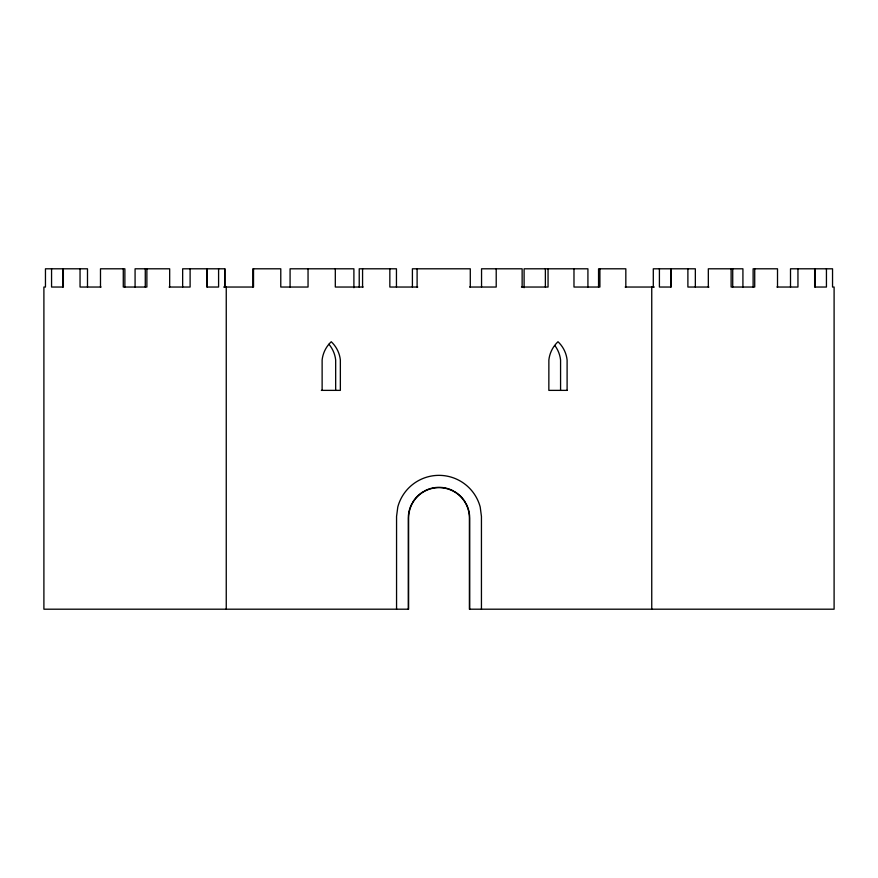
<?xml version="1.0" encoding="UTF-8"?>
<svg xmlns="http://www.w3.org/2000/svg" width="878" height="878" viewBox="0 0 878 878"><rect width="100%" height="100%" fill="white"/><g stroke="black" fill="none" stroke-linecap="round" stroke-linejoin="round"><path stroke-width="1.32" d="M101.091 287.04L80.052 287.04L80.052 268.8M169.059 287.04L190.109 287.04L190.109 268.8M223.66 287.04L253.522 287.04L253.522 268.8M363.207 287.04L335.308 287.04L335.308 268.8M417.73 287.04L389.843 287.04L389.843 268.8M469.587 287.04L496.213 287.04L496.213 268.8M521.444 287.04L548.059 287.04L548.059 268.8M625.158 287.04L654.33 287.04M708.941 287.04L687.891 287.04L687.891 268.8M776.909 287.04L797.948 287.04L797.948 268.8M321.337 390.37L340.357 390.37L340.357 359.98A29.402 29.402 0 0 0 331.247 341.74A29.402 29.402 0 0 0 322.127 359.98L322.127 390.37M826.439 268.8L826.439 287.04L814.641 287.04L814.641 268.8L790.507 268.8L790.507 287.04M815.135 287.04L815.135 268.8L832.542 268.8L832.542 287.04L834.1 287.04L834.1 609.2L469.39 609.2L469.39 518.02A30.39 30.39 0 0 0 439 487.63A30.39 30.39 0 0 0 408.61 518.02L408.61 609.2L43.9 609.2L43.9 287.04L45.458 287.04L45.458 268.8L62.865 268.8L62.865 287.04M777.513 287.04L777.513 268.8L753.126 268.8L753.126 287.04M754.718 268.8L754.718 287.04L731.122 287.04L731.122 268.8M742.92 287.04L742.92 268.8L708.326 268.8L708.326 287.04M732.724 268.8L732.724 287.04M695.343 287.04L695.343 268.8L671.209 268.8L671.209 287.04L659.411 287.04L659.411 268.8M670.715 287.04L670.715 268.8L653.298 268.8L653.298 287.04M651.75 287.04L651.75 609.2M625.827 287.04L625.827 268.8L598.555 268.8L598.555 287.04M599.904 268.8L599.904 287.04L573.982 287.04L573.982 268.8M587.92 287.04L587.92 268.8L524.1 268.8L524.1 287.71M560.57 390.37L560.57 359.98A29.402 29.402 0 0 0 554.918 345.625M545.37 268.8L545.37 287.04M522.136 287.04L522.136 268.8L481.55 268.8L481.55 287.04M481.44 609.2L481.44 516.429L480.2 506.979A42.649 42.649 0 0 0 397.8 506.979L396.56 516.429L396.56 609.2M470.29 287.04L470.29 268.8L412.408 268.8L412.408 287.04M469.697 609.2L469.697 518.02A30.697 30.697 0 0 0 466.218 503.84M417.105 268.8L417.105 287.04M408.303 609.2L408.303 518.02A30.697 30.697 0 0 1 411.782 503.84M396.45 287.04L396.45 268.8L359.223 268.8L359.223 287.04M362.57 268.8L362.57 287.04M353.9 287.71L353.9 268.8L290.08 268.8L290.08 287.04M335.67 390.37L335.67 359.98A29.402 29.402 0 0 0 328.932 344.264M308.046 268.8L308.046 287.04L280.773 287.04L280.784 268.8L252.842 268.8L252.842 287.04M226.25 287.04L226.25 609.2M224.911 287.04L224.911 268.8L207.285 268.8L207.285 287.04M224.702 268.8L224.702 287.04M218.589 268.8L218.589 287.04L206.791 287.04L206.791 268.8L182.657 268.8L182.657 287.04M169.673 287.04L169.673 268.8L135.08 268.8L135.08 287.04M146.878 268.8L146.878 287.04L123.282 287.04L123.282 268.8M145.276 268.8L145.276 287.04M124.874 287.04L124.874 268.8L100.487 268.8L100.487 287.04M87.493 287.04L87.493 268.8L63.359 268.8L63.359 287.04L51.561 287.04L51.561 268.8M412.419 502.677A30.697 30.697 0 0 1 423.657 491.439M424.82 490.802A30.697 30.697 0 0 1 453.18 490.802M454.343 491.439A30.697 30.697 0 0 1 465.581 502.677M567.1 390.37L548.849 390.37L548.871 359.98A29.402 29.402 0 0 1 557.991 341.74A29.402 29.402 0 0 1 567.1 359.98L567.1 390.37"/></g></svg>
